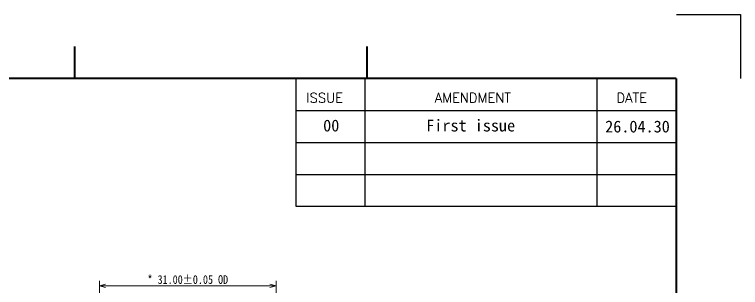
# Model space of a CAD drawing. Header units: millimetres. Extents: x 2678 to 7528, y -1679 to -1155.
# Drawn here: x 3796.4 to 3923.7, y -1220.4 to -1172.4 of the extents above; entities that cross this region are included whole.
import ezdxf

# ---------------------------------------------------------------- set-up
doc = ezdxf.new("R2010")
doc.units = ezdxf.units.MM
doc.layers.add('Dim', color=3, linetype='Continuous', lineweight=13)
doc.styles.add('CCN-1', font='', dxfattribs={"width": 0.85})
doc.styles.add('ROMAND', font='romans.shx', dxfattribs={"height": 2.5})
doc.styles.add('宋体', font='')
doc.styles.get('CCN-1').set_extended_font_data('SimSun')
doc.styles.get('宋体').set_extended_font_data('SimSun')
doc.dimstyles.new('DIM-CCN', dxfattribs={"dimscale": 0.9, "dimtxt": 1.7, "dimasz": 1.2, "dimexe": 1.5, "dimexo": 0.5, "dimgap": 0.3, "dimtad": 1, "dimzin": 0, "dimdsep": 46, "dimtxsty": 'CCN-1', "dimblk": 'OPEN30', "dimcen": 0.05, "dimclrd": 256, "dimclre": 256, "dimclrt": 7, "dimadec": 0, "dimazin": 0, "dimtfac": 1, "dimtofl": 0, "dimtmove": 0, "dimatfit": 3, "dimldrblk": 'OPEN30', "dimfxl": 1, "dimtolj": 1, "dimtzin": 0, "dimlwd": -1, "dimlwe": -1, "dimarcsym": 0})

# ---------------------------------------------------------------- blocks, each defined once
blk = doc.blocks.new('_Open30')
at = {"color": 0, "linetype": 'ByBlock', "lineweight": -2}
for p, q in [((-1, 0.27), (0, 0)), ((0, 0), (-1, -0.27)), ((0, 0), (-1, 0))]:
    blk.add_line(p, q, dxfattribs=at)
blk = doc.blocks.new('*D227')
at = {"layer": 'Defpoints', "color": 0}
for p in [(3842.26, -1220.07), (3811.26, -1242.88), (3842.26, -1243.67)]:
    blk.add_point(p, dxfattribs=at)
at = {"layer": 'Dim'}
for p, q in [((3811.26, -1242.43), (3811.26, -1219.17)), ((3812.34, -1220.07), (3841.18, -1220.07)), ((3842.26, -1243.22), (3842.26, -1219.17))]:
    blk.add_line(p, q, dxfattribs=at)
at = {"layer": 'Dim', "xscale": 1.08, "yscale": 1.08, "zscale": 1.08, "rotation": 180}
blk.add_blockref('_Open30', (3811.26, -1220.07), dxfattribs=at)
at = {"layer": 'Dim', "xscale": 1.08, "yscale": 1.08, "zscale": 1.08}
blk.add_blockref('_Open30', (3842.26, -1220.07), dxfattribs=at)
at = {"layer": 'Dim', "color": 7, "insert": (3826.76, -1218.97), "char_height": 1.53, "attachment_point": 5, "style": 'CCN-1'}
blk.add_mtext('{\\C1;*} 31.00%%P0.05 OD', dxfattribs=at)

msp = doc.modelspace()

# ---------------------------------------------------------------- linework, layer by layer
for p, q in [((3912.5021, -1172.3638), (3923.7413, -1172.3638)), ((3923.7413, -1172.3638), (3923.7413, -1183.603)), ((3845.6926, -1183.603), (3845.6926, -1206.0814)), ((3857.8672, -1206.0814), (3857.8672, -1183.603)), ((3898.61, -1206.0814), (3898.61, -1183.603)), ((3845.6926, -1189.2226), (3912.5021, -1189.2226)), ((3845.6926, -1194.8422), (3912.5021, -1194.8422)), ((3845.6926, -1200.4618), (3912.5021, -1200.4618)), ((3845.6926, -1206.0814), (3912.5021, -1206.0814))]:
    msp.add_line(p, q)
at = {"const_width": 0.3372}
for points in [[(3806.9024, -1183.603), (3806.9024, -1177.9834)], [(3858.2075, -1183.603), (3858.2075, -1177.9834)], [(3601.682, -1183.603), (3912.5021, -1183.603)], [(3912.5021, -1183.603), (3912.5021, -1397.1476)]]:
    msp.add_lwpolyline(points, dxfattribs=at)

# ---------------------------------------------------------------- texts
at = {"style": 'ROMAND'}
for s, p in [('ISSUE', (3847.5538, -1187.8481)), ('AMENDMENT', (3870.0913, -1187.8481)), ('DATE', (3901.9853, -1187.8481))]:
    msp.add_text(s, height=1.68588, dxfattribs=at).set_placement(p)
at = {"lineweight": 0, "style": '宋体'}
for s, height, p in [('00', 2.08383, (3850.5097, -1192.925)), ('First issue', 2.083831, (3868.6047, -1192.925)), ('26.04.30', 2.08383, (3899.999, -1193.0986))]:
    msp.add_text(s, height=height, dxfattribs=at).set_placement(p)

# ---------------------------------------------------------------- dimensions: what is measured, and where the dimension line sits
at = {"layer": 'Dim'}
dim = msp.add_linear_dim(base=(3842.2575, -1220.0651), p1=(3811.2575, -1242.8835), p2=(3842.2575, -1243.668), text='{\\C1;*} <>%%P0.05 OD', dimstyle='DIM-CCN', override={"dimexe": 1}, dxfattribs=at)
dim.commit()
dim.dimension.update_dxf_attribs({"geometry": '*D227', "text_midpoint": (3826.7575, -1218.9703)})

doc.saveas('drawing.dxf')
